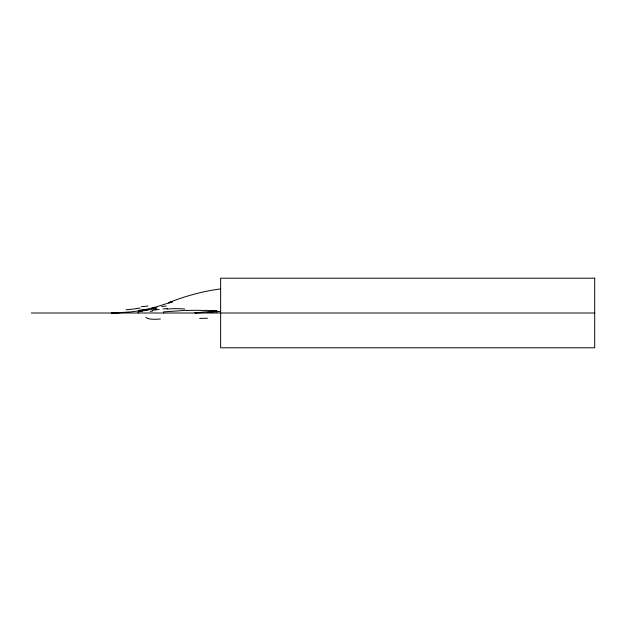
<?xml version="1.0" encoding="UTF-8"?>
<svg xmlns="http://www.w3.org/2000/svg" width="626" height="626" viewBox="0 0 626 626"><rect width="100%" height="100%" fill="white"/><g stroke="black" fill="none" stroke-linecap="round" stroke-linejoin="round"><path stroke-width="0.94" d="M172.463 301.771L156.25 306.889L144.45 309.8M172.51 301.771L168.989 302.53C185.617 296.004 202.965 291.16 220.712 288.922M216.846 312.069L216.846 310.872L194.85 312.828L200.985 312.726M148.292 309.573L131.17 311.873L115.896 312.875M220.462 311.388L207.003 312.577M159.176 309.44L152.259 310.332M162.979 308.97L167.463 308.516M142.133 311.427L138.221 311.771L138.221 313M153.886 308.861L155.811 308.72L155.811 309.784M122.406 312.64L114.362 312.922M186.689 310.293L163.511 311.889L163.511 313M115.966 312.898L111.279 312.977L114.394 312.937M31.3 313L594.7 313M216.846 310.872L205.484 310.316M184.13 308.508L184.13 309.354M169.701 302.319L169.701 302.992M168.668 302.929A17.301 1.056 -17.9 0 1 170.397 302.131M140.216 308.047A60.331 15.376 -12.4 0 1 126.037 309.776M144.52 309.354A63.836 26.026 -16.1 0 1 138.714 310.426M155.897 308.36A122.602 73.735 -36.7 0 1 138.401 311.333M151.656 308.368A27.129 3.005 -13.2 0 1 157.032 307.937M166.899 309.111A41.23 10.908 -10.5 0 1 183.191 308.939M160.358 319.002A61.004 10 -16.3 0 1 145.944 317.179M161.657 306.513A61.755 13.983 -10.4 0 1 166.211 306.004M152.658 311.091A86.904 26.895 -4.8 0 1 150.256 311.38M147.947 306.02A100.043 24.195 -5.3 0 1 141.437 306.693M186.587 310.512A44.923 9.061 -3.8 0 1 204.921 310.543M207.511 318.219A75.175 24.289 -1.8 0 1 199.678 318.376M594.7 278.202L220.642 278.202L220.642 347.798L594.7 347.798L594.7 278.202"/></g></svg>
